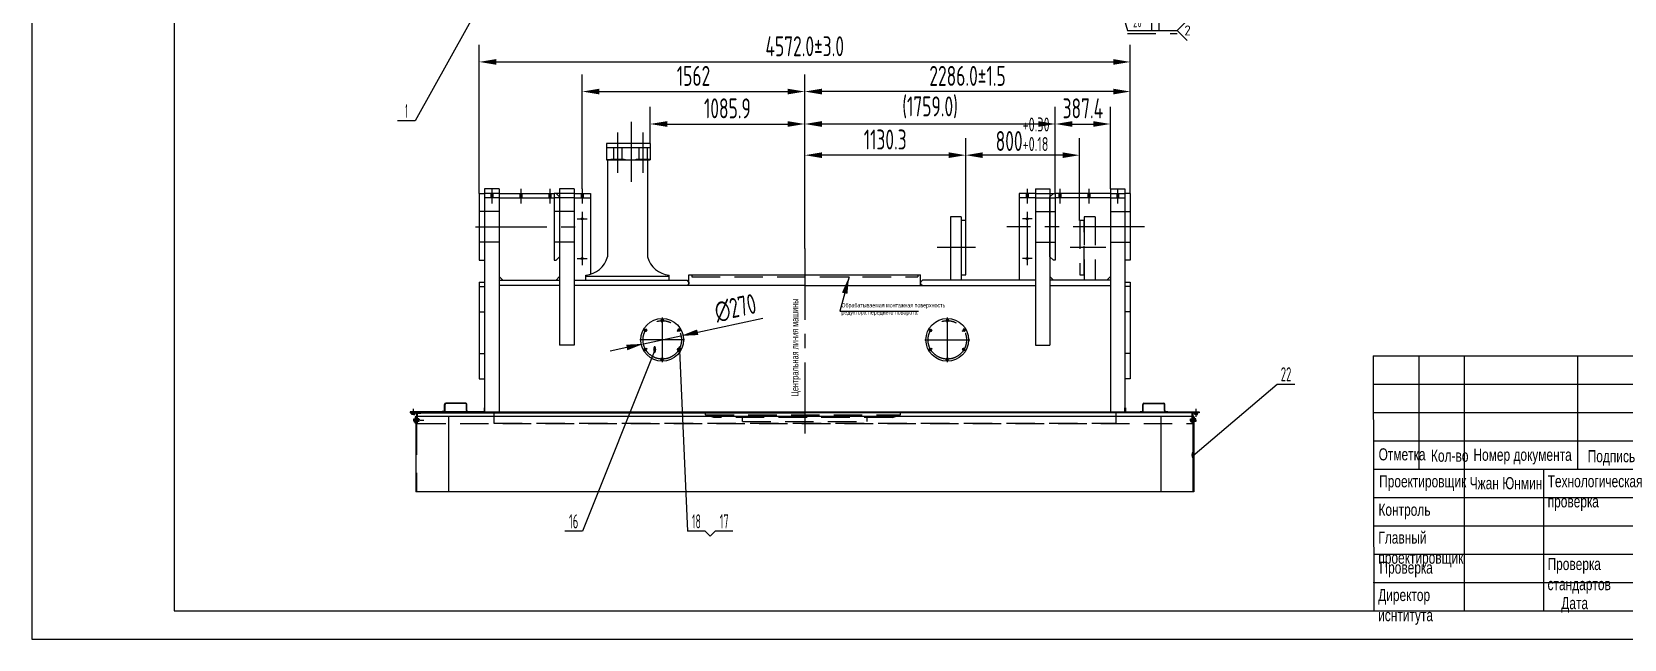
# Model space of a CAD drawing. Header units: millimetres. Extents: x 0 to 16800, y -457 to 11880.
# Drawn here: x 0 to 11181, y 0 to 4265 of the extents above; entities that cross this region are included whole.
import ezdxf
from ezdxf.enums import TextEntityAlignment as Align

# ---------------------------------------------------------------- set-up
doc = ezdxf.new("R2010")
doc.units = ezdxf.units.MM
doc.header["$LTSCALE"] = 400
doc.linetypes.add('F', pattern=[0.75, 0.5, -0.25])
doc.linetypes.add('G', pattern=[2, 1.25, -0.25, 0.25, -0.25])
for name, color, linetype in [('01', 7, 'Continuous'), ('02', 1, 'Continuous'), ('04', 2, 'F'), ('05', 142, 'G'), ('08', 1, 'Continuous'), ('10', 1, 'Continuous'), ('11', 3, 'Continuous'), ('13', 3, 'Continuous'), ('THICK', 7, 'Continuous')]:
    doc.layers.add(name, color=color, linetype=linetype)
doc.styles.get("Standard").update_dxf_attribs({"font": 'isocp', "width": 0.707, "bigfont": 'intecad.shx'})
doc.dimstyles.new('INTE', dxfattribs={"dimscale": 40, "dimtxt": 3.5, "dimasz": 3, "dimexe": 3, "dimexo": 0, "dimgap": 1, "dimtad": 1, "dimdec": 1, "dimdsep": 46, "dimtxsty": 'Standard', "dimcen": 0, "dimclrd": 1, "dimclre": 1, "dimclrt": 3, "dimaunit": 1, "dimadec": 0, "dimazin": 0, "dimtfac": 1, "dimtmove": 0, "dimatfit": 0, "dimfxl": 1, "dimarcsym": 0})

# ---------------------------------------------------------------- blocks, each defined once
blk = doc.blocks.new('*D57')
at = {"layer": '08', "color": 1, "lineweight": -2}
for p, q in [((7186, 3131), (7186, 3738)), ((7573, 3163), (7573, 3738)), ((7306, 3618), (7453, 3618))]:
    blk.add_line(p, q, dxfattribs=at)
at = {"layer": '08', "color": 1}
for points in [[(7306, 3638), (7306, 3598), (7186, 3618)], [(7453, 3638), (7453, 3598), (7573, 3618)]]:
    blk.add_solid(points, dxfattribs=at)
at = {"layer": 'Defpoints', "color": 0}
for p in [(7573, 3618), (7186, 3131), (7573, 3163)]:
    blk.add_point(p, dxfattribs=at)
at = {"layer": '08', "color": 3, "insert": (7380, 3728), "char_height": 140, "attachment_point": 5}
blk.add_mtext('387.4', dxfattribs=at)
blk = doc.blocks.new('*D58')
at = {"layer": '08', "color": 1, "lineweight": -2}
for p, q in [((3865, 3162), (3865, 3966)), ((5427, 3678), (5427, 3966)), ((3985, 3846), (5307, 3846))]:
    blk.add_line(p, q, dxfattribs=at)
at = {"layer": '08', "color": 1}
for points in [[(3985, 3866), (3985, 3826), (3865, 3846)], [(5307, 3866), (5307, 3826), (5427, 3846)]]:
    blk.add_solid(points, dxfattribs=at)
at = {"layer": 'Defpoints', "color": 0}
for p in [(5427, 3846), (5427, 3678), (3865, 3162)]:
    blk.add_point(p, dxfattribs=at)
at = {"layer": '08', "color": 3, "insert": (4646, 3956), "char_height": 140, "attachment_point": 5}
blk.add_mtext('1562', dxfattribs=at)
blk = doc.blocks.new('*D59')
at = {"layer": '08', "color": 1, "lineweight": -2}
for p, q in [((5427, 3459), (5427, 3966)), ((7713, 3131), (7713, 3966)), ((7593, 3846), (5547, 3846))]:
    blk.add_line(p, q, dxfattribs=at)
at = {"layer": '08', "color": 1}
for points in [[(5547, 3866), (5547, 3826), (5427, 3846)], [(7593, 3866), (7593, 3826), (7713, 3846)]]:
    blk.add_solid(points, dxfattribs=at)
at = {"layer": 'Defpoints', "color": 0}
for p in [(5427, 3846), (5427, 3459), (7713, 3131)]:
    blk.add_point(p, dxfattribs=at)
at = {"layer": '08', "color": 3, "insert": (6570, 3956), "char_height": 140, "attachment_point": 5}
blk.add_mtext('2286.0%%p1.5', dxfattribs=at)
blk = doc.blocks.new('*D60')
at = {"layer": '08', "color": 1, "lineweight": -2}
for p, q in [((6557, 2940), (6557, 3519)), ((7357, 2940), (7357, 3519)), ((7237, 3399), (6677, 3399))]:
    blk.add_line(p, q, dxfattribs=at)
at = {"layer": '08', "color": 1}
for points in [[(6677, 3419), (6677, 3379), (6557, 3399)], [(7237, 3419), (7237, 3379), (7357, 3399)]]:
    blk.add_solid(points, dxfattribs=at)
at = {"layer": 'Defpoints', "color": 0}
for p in [(6557, 3399), (6557, 2940), (7357, 2940)]:
    blk.add_point(p, dxfattribs=at)
at = {"layer": '08', "color": 3, "insert": (6957, 3546), "char_height": 140, "attachment_point": 5}
blk.add_mtext('800{\\C3;\\H0.7x;\\S+0.30^ +0.18;}', dxfattribs=at)
blk = doc.blocks.new('*D61')
at = {"layer": '08', "color": 1, "lineweight": -2}
for p, q in [((5427, 2744), (5427, 3738)), ((7186, 3131), (7186, 3738)), ((7066, 3618), (5547, 3618))]:
    blk.add_line(p, q, dxfattribs=at)
at = {"layer": '08', "color": 1}
for points in [[(5547, 3638), (5547, 3598), (5427, 3618)], [(7066, 3638), (7066, 3598), (7186, 3618)]]:
    blk.add_solid(points, dxfattribs=at)
at = {"layer": 'Defpoints', "color": 0}
for p in [(5427, 3618), (7186, 3131), (5427, 2744)]:
    blk.add_point(p, dxfattribs=at)
at = {"layer": '08', "color": 3, "insert": (6307, 3735), "char_height": 140, "attachment_point": 5}
blk.add_mtext('(1759.0)', dxfattribs=at)
blk = doc.blocks.new('*D62')
at = {"layer": '08', "color": 1, "lineweight": -2}
for p, q in [((5427, 2744), (5427, 3519)), ((6557, 2940), (6557, 3519)), ((6437, 3399), (5547, 3399))]:
    blk.add_line(p, q, dxfattribs=at)
at = {"layer": '08', "color": 1}
for points in [[(5547, 3419), (5547, 3379), (5427, 3399)], [(6437, 3419), (6437, 3379), (6557, 3399)]]:
    blk.add_solid(points, dxfattribs=at)
at = {"layer": 'Defpoints', "color": 0}
for p in [(5427, 3399), (6557, 2940), (5427, 2744)]:
    blk.add_point(p, dxfattribs=at)
at = {"layer": '08', "color": 3, "insert": (5992, 3509), "char_height": 140, "attachment_point": 5}
blk.add_mtext('1130.3', dxfattribs=at)
blk = doc.blocks.new('*D63')
at = {"layer": '08', "color": 1, "lineweight": -2}
for p, q in [((3141, 3131), (3141, 4174)), ((7713, 3131), (7713, 4174)), ((3261, 4054), (7593, 4054))]:
    blk.add_line(p, q, dxfattribs=at)
at = {"layer": '08', "color": 1}
for points in [[(3261, 4074), (3261, 4034), (3141, 4054)], [(7593, 4074), (7593, 4034), (7713, 4054)]]:
    blk.add_solid(points, dxfattribs=at)
at = {"layer": 'Defpoints', "color": 0}
for p in [(7713, 4054), (3141, 3131), (7713, 3131)]:
    blk.add_point(p, dxfattribs=at)
at = {"layer": '08', "color": 3, "insert": (5427, 4164), "char_height": 140, "attachment_point": 5}
blk.add_mtext('4572.0%%p3.0', dxfattribs=at)
blk = doc.blocks.new('*D64')
at = {"layer": '08', "color": 1, "lineweight": -2}
for p, q in [((4676, 2155), (5133, 2254)), ((4294, 2074), (4558, 2130)), ((4177, 2048), (4060, 2023))]:
    blk.add_line(p, q, dxfattribs=at)
at = {"layer": '08', "color": 1}
for points in [[(4671, 2175), (4680, 2136), (4558, 2130)], [(4173, 2068), (4181, 2029), (4294, 2074)]]:
    blk.add_solid(points, dxfattribs=at)
at = {"layer": 'Defpoints', "color": 0}
for p in [(4558, 2130), (4294, 2074)]:
    blk.add_point(p, dxfattribs=at)
at = {"layer": '08', "color": 3, "insert": (4940, 2325), "char_height": 140, "attachment_point": 5, "rotation": 12.1221}
blk.add_mtext('∅270', dxfattribs=at)
blk = doc.blocks.new('*U49')
at = {"layer": '01'}
for p, q in [((0, 9), (-8, 4)), ((-8, 4), (-8, 0)), ((-8, -4), (-8, 0)), ((8, 4), (0, 9)), ((8, 0), (8, 4)), ((8, 0), (8, -4)), ((0, -9), (-8, -4)), ((8, -4), (0, -9))]:
    blk.add_line(p, q, dxfattribs=at)
at = {"layer": '05'}
for p, q in [((-10, 0), (9, 0)), ((0, -11), (0, 10))]:
    blk.add_line(p, q, dxfattribs=at)
blk = doc.blocks.new('*D65')
at = {"layer": '08', "color": 1, "lineweight": -2}
for p, q in [((4341, 3480), (4341, 3738)), ((5427, 3399), (5427, 3738)), ((4461, 3618), (5307, 3618))]:
    blk.add_line(p, q, dxfattribs=at)
at = {"layer": '08', "color": 1}
for points in [[(4461, 3638), (4461, 3598), (4341, 3618)], [(5307, 3638), (5307, 3598), (5427, 3618)]]:
    blk.add_solid(points, dxfattribs=at)
at = {"layer": 'Defpoints', "color": 0}
for p in [(5427, 3618), (4341, 3480), (5427, 3399)]:
    blk.add_point(p, dxfattribs=at)
at = {"layer": '08', "color": 3, "insert": (4884, 3728), "char_height": 140, "attachment_point": 5}
blk.add_mtext('1085.9', dxfattribs=at)
blk = doc.blocks.new('*U41')
at = {"layer": '01'}
for p, q in [((-9, 3), (-9, 0)), ((0, 3), (-9, 3)), ((-9, 0), (0, 0)), ((0, 0), (-2, 3)), ((0, 3), (2, 0)), ((0, 3), (9, 3)), ((9, 0), (0, 0)), ((9, 3), (9, 0))]:
    blk.add_line(p, q, dxfattribs=at)
at = {"layer": '05'}
blk.add_line((0, 5), (0, -2), dxfattribs=at)
blk = doc.blocks.new('*U40')
at = {"layer": '01'}
for p, q in [((0, 80), (4, 80)), ((0, 80), (0, 0)), ((0, 0), (50, 0)), ((6, 14), (6, 78)), ((48, 6), (14, 6)), ((50, 0), (50, 4))]:
    blk.add_line(p, q, dxfattribs=at)
for centre, radius, start, end in [((4, 78), 1.98, 359.954, 90), ((14, 14), 8.5, 180, 270), ((48, 4), 1.98, 0, 89.9911)]:
    blk.add_arc(centre, radius, start, end, dxfattribs=at)
blk = doc.blocks.new('ttwe')
at = {"layer": '04', "linetype": 'F', "ltscale": 1.25}
for points in [[(24163, 15623), (24163, 15620), (24166, 15620)], [(24163, 15597), (24163, 15600), (24166, 15600)], [(29603, 15623), (29603, 15620), (29600, 15620)], [(29603, 15597), (29603, 15600), (29600, 15600)]]:
    blk.add_hatch(color=2, dxfattribs=at).paths.add_polyline_path(points)
for p, q in [((24149, 15660), (26883, 15660)), ((29618, 15660), (26883, 15660)), ((24382, 15637), (24382, 15106)), ((29384, 15637), (29384, 15106))]:
    blk.add_line(p, q)
at = {"layer": '01', "ltscale": 1.25}
for p, q in [((26883, 15666), (24113, 15666)), ((29614, 15636), (24152, 15636)), ((24152, 15632), (24152, 15636)), ((24152, 15615), (24152, 15106)), ((29609, 15615), (29609, 15106)), ((29614, 15632), (29614, 15636)), ((29614, 15615), (29614, 15106)), ((29614, 15106), (24152, 15106))]:
    blk.add_line(p, q, dxfattribs=at)
at = {"layer": '01'}
for p, q in [((24163, 15666), (24113, 15666)), ((24113, 15666), (24113, 15662)), ((24115, 15660), (24149, 15660)), ((24125, 15649), (24125, 15656)), ((24125, 15656), (24135, 15656)), ((24129, 15656), (24129, 15649)), ((24145, 15656), (24135, 15656)), ((24141, 15656), (24141, 15649)), ((24145, 15649), (24145, 15656)), ((24163, 15636), (24163, 15666)), ((29621, 15649), (29621, 15656)), ((29621, 15656), (29631, 15656)), ((29625, 15656), (29625, 15649)), ((29641, 15656), (29631, 15656)), ((29637, 15656), (29637, 15649)), ((29641, 15649), (29641, 15656)), ((24135, 15649), (24125, 15649)), ((24135, 15649), (24145, 15649)), ((24137, 15620), (24145, 15620)), ((24137, 15610), (24137, 15620)), ((24145, 15616), (24137, 15616)), ((24137, 15610), (24137, 15600)), ((24145, 15604), (24137, 15604)), ((24137, 15600), (24145, 15600)), ((24145, 15620), (24145, 15610)), ((24145, 15610), (24145, 15619)), ((24145, 15619), (24148, 15619)), ((24145, 15600), (24145, 15610)), ((24145, 15610), (24145, 15600)), ((24145, 15600), (24148, 15600)), ((24152, 15632), (24148, 15632)), ((24148, 15632), (24148, 15610)), ((24148, 15588), (24148, 15610)), ((24152, 15588), (24148, 15588)), ((24152, 15610), (24152, 15632)), ((24152, 15610), (24152, 15588)), ((24157, 15651), (24157, 15636)), ((29614, 15610), (29614, 15632)), ((29614, 15632), (29618, 15632)), ((29614, 15610), (29614, 15588)), ((29614, 15588), (29618, 15588)), ((29618, 15632), (29618, 15610)), ((29621, 15619), (29618, 15619)), ((29618, 15619), (29618, 15610)), ((29618, 15600), (29618, 15610)), ((29618, 15588), (29618, 15610)), ((29621, 15600), (29618, 15600)), ((29631, 15649), (29621, 15649)), ((29629, 15620), (29621, 15620)), ((29621, 15620), (29621, 15610)), ((29621, 15610), (29621, 15619)), ((29621, 15616), (29629, 15616)), ((29621, 15610), (29621, 15600)), ((29621, 15600), (29621, 15610)), ((29621, 15604), (29629, 15604)), ((29629, 15600), (29621, 15600)), ((29629, 15610), (29629, 15620)), ((29629, 15610), (29629, 15600)), ((29631, 15649), (29641, 15649))]:
    blk.add_line(p, q, dxfattribs=at)
at = {"layer": '01', "color": 7, "linetype": 'Continuous'}
blk.add_line((29603, 15666), (26883, 15666), dxfattribs=at)
at = {"layer": '01'}
for centre, radius, start, end in [((24115, 15662), 1.98, 180, 269.9911), ((24149, 15651), 8.5, 360, 90)]:
    blk.add_arc(centre, radius, start, end, dxfattribs=at)
at = {"layer": '04', "color": 2, "linetype": 'F'}
for p, q in [((24148, 15619), (24148, 15610)), ((24152, 15616), (24148, 15616)), ((24148, 15600), (24148, 15610)), ((24152, 15603), (24148, 15603)), ((24150, 15616), (24150, 15610)), ((24175, 15614), (24150, 15614)), ((24150, 15604), (24150, 15610)), ((24175, 15605), (24150, 15605)), ((24157, 15636), (24157, 15588)), ((24163, 15586), (24159, 15586)), ((24175, 15610), (24162, 15610)), ((24163, 15586), (24163, 15636)), ((24174, 15620), (24163, 15620)), ((24163, 15620), (24163, 15610)), ((24175, 15616), (24163, 15616)), ((24163, 15600), (24163, 15610)), ((24175, 15604), (24163, 15604)), ((24174, 15600), (24163, 15600)), ((24163, 15586), (29603, 15586)), ((24174, 15610), (24174, 15620)), ((24174, 15610), (24174, 15600)), ((24175, 15616), (24175, 15610)), ((24175, 15604), (24175, 15610)), ((29618, 15616), (29591, 15616)), ((29591, 15616), (29591, 15610)), ((29591, 15614), (29616, 15614)), ((29591, 15610), (29604, 15610)), ((29591, 15604), (29591, 15610)), ((29591, 15605), (29616, 15605)), ((29618, 15604), (29591, 15604)), ((29592, 15620), (29603, 15620)), ((29592, 15610), (29592, 15620)), ((29592, 15616), (29603, 15616)), ((29592, 15610), (29592, 15600)), ((29592, 15604), (29603, 15604)), ((29592, 15600), (29603, 15600)), ((29603, 15620), (29603, 15610)), ((29603, 15600), (29603, 15610)), ((29612, 15610), (29620, 15610)), ((29614, 15616), (29618, 15616)), ((29614, 15603), (29618, 15603)), ((29616, 15616), (29616, 15610)), ((29616, 15604), (29616, 15610))]:
    blk.add_line(p, q, dxfattribs=at)
at = {"layer": '04', "color": 2, "linetype": 'F', "ltscale": 1.25}
for p, q in [((24163, 15617), (24152, 15617)), ((24163, 15603), (24152, 15603)), ((24154, 15610), (24177, 15610)), ((24157, 15615), (24157, 15106)), ((24163, 15623), (24166, 15620)), ((24163, 15597), (24166, 15600)), ((29612, 15610), (29589, 15610)), ((29603, 15623), (29600, 15620)), ((29603, 15597), (29600, 15600)), ((29603, 15617), (29614, 15617)), ((29603, 15603), (29614, 15603))]:
    blk.add_line(p, q, dxfattribs=at)
at = {"layer": '04', "color": 2, "linetype": 'F'}
blk.add_arc((24159, 15588), 1.98, 179.954, 270, dxfattribs=at)
at = {"layer": '05'}
for p, q in [((24135, 15646), (24135, 15690)), ((29631, 15646), (29631, 15690)), ((24134, 15610), (24179, 15610)), ((24182, 15610), (24209, 15610)), ((29632, 15610), (29588, 15610)), ((29623, 15610), (29616, 15610))]:
    blk.add_line(p, q, dxfattribs=at)
at = {"layer": '05', "ltscale": 1.25}
blk.add_line((29631, 15633), (29631, 15690), dxfattribs=at)
at = {"layer": '01', "ltscale": 1.25, "rotation": 180}
blk.add_blockref('*U41', (24135, 15660), dxfattribs=at)
at = {"layer": '01', "ltscale": 1.25, "xscale": -1, "rotation": 180}
for name, p in [('*U40', (29603, 15666)), ('*U41', (29631, 15660))]:
    blk.add_blockref(name, p, dxfattribs=at)
blk = doc.blocks.new('*U56')
at = {"layer": '01'}
for p, q in [((483, -973), (483, -1073)), ((533, -973), (533, -1073))]:
    blk.add_line(p, q, dxfattribs=at)
at = {"layer": '02'}
blk.add_lwpolyline([(0, 0, 0, 16, 0), (20, -67, 16, 16, 0)], format="xyseb", dxfattribs=at)
for points in [[(20, -67), (313, -1073), (663, -1073)], [(734, -1002), (663, -1073), (734, -1144)]]:
    blk.add_lwpolyline(points, dxfattribs=at)
at = {"layer": '04'}
blk.add_line((313, -1094), (663, -1094), dxfattribs=at)
at = {"layer": '13', "width": 0.707}
blk.add_text('20', height=70, dxfattribs=at).set_placement((353, -1050))
at = {"layer": '13', "width": 1.077179}
blk.add_text('2', height=70, dxfattribs=at).set_placement((713, -1108), (759, -1108), align=Align.FIT)
blk = doc.blocks.new('*U94')
at = {"layer": '01'}
for points in [[(25, 292), (25, 5)], [(25, 5), (415, 5)]]:
    blk.add_lwpolyline(points, dxfattribs=at)
at = {"layer": '02'}
for points in [[(0, 297), (0, 0)], [(0, 0), (420, 0)]]:
    blk.add_lwpolyline(points, dxfattribs=at)

msp = doc.modelspace()

# ---------------------------------------------------------------- hatches: boundary and pattern name
at = {"layer": '10'}
for points in [[(2878.14, 1596.94), (2881.14, 1599.94), (2881.14, 1596.94)], [(3074.14, 1596.94), (3071.14, 1599.94), (3071.14, 1596.94)], [(7976.04, 1596.94), (7973.04, 1599.94), (7973.04, 1596.94)]]:
    msp.add_hatch(color=256, dxfattribs=at).paths.add_polyline_path(points)

# ---------------------------------------------------------------- linework, layer by layer
for p, q in [((4341.24, 3479.94), (4036.09, 3479.94)), ((4036.09, 3479.94), (4036.09, 3365.94)), ((4036.09, 3365.94), (4341.24, 3365.94)), ((4042.09, 3365.94), (4042.09, 2685.94)), ((4169.09, 3365.94), (4042.09, 3365.94)), ((4042.09, 3365.94), (4042.09, 3349.94)), ((4042.09, 3365.94), (4042.09, 3365.94)), ((4246.09, 3365.94), (4322.09, 3365.94)), ((4246.09, 3365.94), (4322.09, 3365.94)), ((4322.09, 3365.94), (4322.09, 2685.94)), ((4322.09, 3365.94), (4322.09, 3349.94)), ((4322.09, 3365.94), (4322.09, 3365.94)), ((4322.09, 3365.94), (4322.09, 3365.94)), ((4322.09, 3365.94), (4322.09, 3349.94)), ((3890.09, 2520.94), (3890.09, 2555.3)), ((4474.09, 2520.94), (4474.09, 2536.94)), ((2657.09, 1596.94), (2657.09, 1593.94)), ((2878.14, 1596.94), (2881.14, 1599.94)), ((2881.14, 1599.94), (2881.14, 1596.94)), ((3051.14, 1604.94), (3051.14, 1648.94)), ((3054.14, 1604.94), (3054.14, 1648.94)), ((3074.14, 1596.94), (3071.14, 1599.94)), ((3071.14, 1599.94), (3071.14, 1596.94)), ((3176.09, 1623.94), (3179.09, 1623.94)), ((3176.09, 1623.94), (3176.09, 1601.94)), ((3179.09, 1601.94), (3179.09, 1623.94)), ((7675.09, 1601.94), (7675.09, 1623.94)), ((7678.09, 1623.94), (7675.09, 1623.94)), ((7678.09, 1623.94), (7678.09, 1601.94)), ((7783.04, 1599.94), (7795.04, 1599.94)), ((7783.04, 1599.94), (7783.04, 1596.94)), ((7800.04, 1604.94), (7800.04, 1648.94)), ((7803.04, 1604.94), (7803.04, 1648.94)), ((7976.04, 1596.94), (7973.04, 1599.94)), ((7973.04, 1599.94), (7973.04, 1596.94)), ((8197.09, 1596.94), (8197.09, 1593.94))]:
    msp.add_line(p, q)
for centre, radius, start, end in [((3869.47, 2733.05), 178.94, 276.618484, 344.735629), ((4494.72, 2733.05), 178.94, 195.264371, 263.381516), ((2893.14, 1604.94), 8, 270, 0), ((2893.14, 1604.94), 5, 270, 0), ((3046.14, 1648.94), 8, 0, 90), ((3046.14, 1648.94), 5, 0, 90), ((3059.14, 1604.94), 8, 180, 270), ((3059.14, 1604.94), 5, 180, 270), ((3171.09, 1601.94), 8, 270, 0), ((3171.09, 1601.94), 5, 270, 0), ((7683.09, 1601.94), 8, 180, 270), ((7683.09, 1601.94), 5, 180, 270), ((7795.04, 1604.94), 5, 270, 0), ((7808.04, 1648.94), 8, 90, 180), ((7795.04, 1604.94), 8, 321.317813, 0), ((7808.04, 1648.94), 5, 90, 180), ((7961.04, 1604.94), 8, 180, 270), ((7961.04, 1604.94), 5, 180, 270)]:
    msp.add_arc(centre, radius, start, end)
at = {"layer": '01'}
for p, q in [((4341.24, 3479.94), (4341.24, 3365.94)), ((4036.09, 3453.94), (4341.24, 3453.94)), ((3141.09, 3130.94), (3141.09, 2660.94)), ((3141.09, 3130.94), (3179.09, 3130.94)), ((3179.09, 3162.94), (3179.09, 1593.94)), ((3281.09, 3162.94), (3281.09, 1593.94)), ((3681.09, 3130.94), (3668.09, 3130.94)), ((3668.09, 3130.94), (3668.09, 2660.94)), ((3706.09, 3105.94), (3681.09, 3130.94)), ((3706.09, 3162.94), (3706.09, 2063.94)), ((3808.09, 3162.94), (3808.09, 2063.94)), ((7046.09, 3162.94), (7046.09, 2063.94)), ((7148.09, 3162.94), (7148.09, 2063.94)), ((7148.09, 3105.94), (7173.09, 3130.94)), ((7173.09, 3130.94), (7186.09, 3130.94)), ((7186.09, 3130.94), (7186.09, 2660.94)), ((7573.09, 3162.94), (7573.09, 1593.94)), ((7675.09, 3162.94), (7675.09, 1593.94)), ((7713.09, 3130.94), (7675.09, 3130.94)), ((7713.09, 3130.94), (7713.09, 2660.94)), ((3281.09, 3129.64), (3668.09, 3129.64)), ((3808.09, 3129.64), (3922.09, 3129.64)), ((3808.09, 3098.94), (3922.09, 3098.94)), ((3922.09, 3129.64), (3922.09, 2562.02)), ((6932.09, 3129.64), (6932.09, 2520.94)), ((7046.09, 3129.64), (6932.09, 3129.64)), ((7046.09, 3098.94), (6932.09, 3098.94)), ((7148.09, 2685.94), (7148.09, 3105.94)), ((7573.09, 3129.64), (7186.09, 3129.64)), ((6449.59, 2965.94), (6449.59, 2520.94)), ((6525.59, 2965.94), (6525.59, 2520.94)), ((6525.59, 2940.44), (6525.59, 2559.44)), ((6557.39, 2940.44), (6525.59, 2940.44)), ((6557.39, 2559.44), (6557.39, 2940.44)), ((3706.09, 2685.94), (3681.09, 2660.94)), ((7148.09, 2685.94), (7173.09, 2660.94)), ((3141.09, 2660.94), (3179.09, 2660.94)), ((3668.09, 2660.94), (3681.09, 2660.94)), ((7186.09, 2660.94), (7173.09, 2660.94)), ((7713.09, 2660.94), (7675.09, 2660.94)), ((3141.09, 2507.94), (3141.09, 2298.94)), ((3141.09, 2507.94), (3179.09, 2507.94)), ((3141.09, 2476.94), (3179.09, 2476.94)), ((3281.09, 2520.94), (3706.09, 2520.94)), ((3704.09, 2482.94), (3281.09, 2482.94)), ((3808.09, 2520.94), (4601.1, 2520.94)), ((5427.09, 2482.94), (3809.09, 2482.94)), ((4614.1, 2507.94), (4601.1, 2520.94)), ((4614.1, 2495.94), (4601.1, 2482.94)), ((4614.1, 2558.94), (6240.1, 2558.94)), ((4614.1, 2482.94), (4614.1, 2558.94)), ((4614.1, 2507.94), (4614.1, 2495.94)), ((5427.09, 2482.94), (7046.09, 2482.94)), ((6240.08, 2507.94), (6253.08, 2520.94)), ((6240.08, 2507.94), (6240.08, 2495.94)), ((6240.08, 2495.94), (6253.08, 2482.94)), ((6240.1, 2482.94), (6240.1, 2558.94)), ((7046.09, 2520.94), (6253.08, 2520.94)), ((6525.59, 2559.44), (6557.39, 2559.44)), ((7573.09, 2520.94), (7148.09, 2520.94)), ((7148.09, 2482.94), (7573.09, 2482.94)), ((7675.09, 2507.94), (7713.09, 2507.94)), ((7713.09, 2476.94), (7675.09, 2476.94)), ((7713.09, 2507.94), (7713.09, 2298.94)), ((3141.09, 2298.94), (3179.09, 2298.94)), ((7713.09, 2298.94), (7675.09, 2298.94)), ((3808.09, 2063.94), (3706.09, 2063.94)), ((7046.09, 2063.94), (7148.09, 2063.94)), ((3141.09, 2006.94), (3141.09, 1828.94)), ((3141.09, 2006.94), (3179.09, 2006.94)), ((7713.09, 2006.94), (7675.09, 2006.94)), ((7713.09, 2006.94), (7713.09, 1828.94)), ((3141.09, 1828.94), (3179.09, 1828.94)), ((7713.09, 1828.94), (7675.09, 1828.94)), ((3171.09, 1596.94), (2657.09, 1596.94)), ((3179.09, 1593.94), (2657.09, 1593.94)), ((2697.07, 1587.94), (2730.59, 1587.94)), ((2893.14, 1599.94), (2881.14, 1599.94)), ((2898.14, 1604.94), (2898.14, 1648.94)), ((2901.14, 1604.94), (2901.14, 1648.94)), ((3046.14, 1656.94), (2906.14, 1656.94)), ((3046.14, 1653.94), (2906.14, 1653.94)), ((3059.14, 1599.94), (3071.14, 1599.94)), ((3179.09, 1593.94), (7675.09, 1593.94)), ((7683.09, 1596.94), (8197.09, 1596.94)), ((7808.04, 1656.94), (7948.04, 1656.94)), ((7808.04, 1653.94), (7948.04, 1653.94)), ((7953.04, 1604.94), (7953.04, 1648.94)), ((7956.04, 1604.94), (7956.04, 1648.94)), ((7961.04, 1599.94), (7973.04, 1599.94))]:
    msp.add_line(p, q, dxfattribs=at)
at = {"layer": '01', "color": 7, "linetype": 'Continuous'}
for p, q in [((3281.09, 3162.94), (3179.09, 3162.94)), ((3808.09, 3162.94), (3706.09, 3162.94)), ((7046.09, 3162.94), (7148.09, 3162.94)), ((7573.09, 3162.94), (7675.09, 3162.94)), ((3281.09, 3098.94), (3668.09, 3098.94)), ((7573.09, 3098.94), (7186.09, 3098.94)), ((6525.59, 2965.94), (6449.59, 2965.94)), ((3281.09, 2545.94), (3306.09, 2520.94)), ((3681.09, 2520.94), (3706.09, 2545.94)), ((3890.09, 2548.92), (4474.09, 2548.92)), ((3890.09, 2520.94), (4474.09, 2520.94)), ((4474.09, 2520.94), (4474.09, 2555.3)), ((4474.09, 2536.94), (4474.09, 2536.94)), ((7173.09, 2520.94), (7148.09, 2545.94)), ((7573.09, 2545.94), (7548.09, 2520.94))]:
    msp.add_line(p, q, dxfattribs=at)
at = {"layer": '01'}
for centre, radius in [((3864.99, 2951.44), 7), ((6989.19, 2951.84), 7), ((3864.99, 2672.44), 7), ((6989.19, 2672.44), 7), ((4426.3, 2101.94), 150), ((6427.89, 2101.94), 150)]:
    msp.add_circle(centre, radius, dxfattribs=at)
for centre, radius, start, end in [((2906.14, 1648.94), 8, 90, 180), ((2906.14, 1648.94), 5, 90, 180), ((7795.04, 1604.94), 8, 270, 321.317813), ((7948.04, 1648.94), 8, 0, 90), ((7948.04, 1648.94), 5, 0, 90)]:
    msp.add_arc(centre, radius, start, end, dxfattribs=at)
at = {"layer": '02'}
for p, q in [((3841.78, 5712.49), (2692.25, 3640.16)), ((2692.25, 3640.16), (2568.25, 3640.16)), ((4373.33, 2029.22), (3866.14, 758.04)), ((4548.01, 2026.74), (4604.35, 758.04)), ((8153.09, 1288.42), (8744.71, 1791.1)), ((8744.71, 1791.1), (8868.71, 1791.1)), ((3866.14, 758.04), (3742.14, 758.04)), ((4728.35, 758.04), (4604.35, 758.04)), ((4763.71, 722.68), (4728.35, 758.04)), ((4799.06, 758.04), (4763.71, 722.68)), ((4923.06, 758.04), (4799.06, 758.04))]:
    msp.add_line(p, q, dxfattribs=at)
at = {"layer": '02', "color": 1, "linetype": 'Continuous'}
for p, q in [((3141.09, 2298.94), (3141.09, 2006.94)), ((7713.09, 2298.94), (7713.09, 2006.94))]:
    msp.add_line(p, q, dxfattribs=at)
at = {"layer": '04', "color": 2, "linetype": 'F'}
for p, q in [((4065.14, 3369.94), (4160.14, 3369.94)), ((4065.14, 3365.94), (4065.14, 3369.94)), ((4083.27, 3453.94), (4083.27, 3369.94)), ((4142.01, 3453.94), (4142.01, 3369.94)), ((4160.14, 3365.94), (4160.14, 3369.94)), ((4242.94, 3369.94), (4337.94, 3369.94)), ((4242.94, 3365.94), (4242.94, 3369.94)), ((4261.07, 3453.94), (4261.07, 3369.94)), ((4319.81, 3453.94), (4319.81, 3369.94)), ((4337.94, 3365.94), (4337.94, 3369.94)), ((3281.09, 3129.64), (3179.09, 3129.64)), ((3281.09, 3098.94), (3179.09, 3098.94)), ((3222.99, 3129.64), (3222.99, 3098.94)), ((3236.99, 3129.64), (3236.99, 3098.94)), ((3426.19, 3129.64), (3426.19, 3098.94)), ((3440.19, 3129.64), (3440.19, 3098.94)), ((3629.39, 3129.64), (3629.39, 3098.94)), ((3643.39, 3129.64), (3643.39, 3098.94)), ((3808.09, 3129.64), (3668.09, 3129.64)), ((3808.09, 3098.94), (3668.09, 3098.94)), ((3857.99, 3129.64), (3857.99, 3098.94)), ((3871.99, 3129.64), (3871.99, 3098.94)), ((6982.19, 3129.64), (6982.19, 3098.94)), ((6996.19, 3129.64), (6996.19, 3098.94)), ((7046.09, 3129.64), (7186.09, 3129.64)), ((7046.09, 3098.94), (7186.09, 3098.94)), ((7210.79, 3129.64), (7210.79, 3098.94)), ((7224.79, 3129.64), (7224.79, 3098.94)), ((7413.99, 3129.64), (7413.99, 3098.94)), ((7427.99, 3129.64), (7427.99, 3098.94)), ((7573.09, 3129.64), (7675.09, 3129.64)), ((7573.09, 3098.94), (7675.09, 3098.94)), ((7573.09, 3098.94), (7675.09, 3098.94)), ((7617.19, 3129.64), (7617.19, 3098.94)), ((7631.19, 3129.64), (7631.19, 3098.94)), ((3281.09, 3003.94), (3141.09, 3003.94)), ((3808.09, 3003.94), (3668.09, 3003.94)), ((7046.09, 3003.94), (7186.09, 3003.94)), ((7357.39, 2940.44), (7357.39, 2559.44)), ((7389.09, 2940.44), (7357.39, 2940.44)), ((7389.09, 2965.94), (7389.09, 2520.94)), ((7465.09, 2965.94), (7389.09, 2965.94)), ((7389.09, 2559.44), (7389.09, 2940.44)), ((7465.09, 2965.94), (7465.09, 2520.94)), ((7573.09, 3003.94), (7713.09, 3003.94)), ((3281.09, 2787.94), (3141.09, 2787.94)), ((3808.09, 2787.94), (3668.09, 2787.94)), ((7046.09, 2787.94), (7186.09, 2787.94)), ((7573.09, 2787.94), (7713.09, 2787.94)), ((4633.34, 2558.94), (4633.34, 2545.44)), ((4633.34, 2545.44), (6220.84, 2545.44)), ((6220.84, 2558.94), (6220.84, 2545.44)), ((7357.39, 2559.44), (7389.09, 2559.44)), ((3243.09, 1593.94), (3243.09, 1516.74)), ((6100.09, 1593.94), (4730.86, 1593.94)), ((4730.86, 1574.94), (4730.86, 1593.94)), ((4730.86, 1574.94), (6100.09, 1574.94)), ((4787.86, 1555.94), (4730.86, 1574.94)), ((6043.09, 1555.94), (6100.09, 1574.94)), ((6100.09, 1574.94), (6100.09, 1593.94)), ((7611.09, 1593.94), (7611.09, 1516.74)), ((3243.09, 1516.74), (7611.09, 1516.74)), ((6043.09, 1555.94), (4787.86, 1555.94)), ((4989.34, 1529.44), (4989.34, 1555.94)), ((4989.34, 1529.44), (5864.84, 1529.44)), ((5864.84, 1529.44), (5864.84, 1555.94))]:
    msp.add_line(p, q, dxfattribs=at)
at = {"layer": '05', "color": 4, "linetype": 'G'}
for p, q in [((4207.89, 3633.59), (4207.89, 3212.72)), ((4112.64, 3557.88), (4112.64, 3275.27)), ((4290.44, 3557.88), (4290.44, 3275.27)), ((3229.99, 3162.4), (3229.99, 3058.66)), ((3433.19, 3162.4), (3433.19, 3058.66)), ((3636.39, 3162.4), (3636.39, 3058.66)), ((3864.99, 3162.4), (3864.99, 3058.66)), ((6989.19, 3162.4), (6989.19, 3058.66)), ((7217.79, 3162.4), (7217.79, 3058.66)), ((7420.99, 3162.4), (7420.99, 3058.66)), ((7624.19, 3162.4), (7624.19, 3058.66)), ((3829.47, 2951.44), (3899.05, 2951.44)), ((3864.99, 3000.18), (3864.99, 2626.38)), ((7024.71, 2951.84), (6955.13, 2951.84)), ((6989.19, 3000.18), (6989.19, 2626.38)), ((5427.09, 2743.8), (5427.09, 1421.4)), ((6625.21, 2749.94), (6356.4, 2749.94)), ((7541.38, 2749.94), (7290.87, 2749.94)), ((3829.47, 2672.44), (3899.05, 2672.44)), ((7024.71, 2672.44), (6955.13, 2672.44))]:
    msp.add_line(p, q, dxfattribs=at)
at = {"layer": '05'}
for p, q in [((3115.76, 2895.94), (3840.92, 2895.94)), ((7812.63, 2895.94), (6844.9, 2895.94)), ((4426.3, 2259.32), (4426.3, 1944.56)), ((4426.3, 2223.85), (4426.3, 2249.02)), ((6427.89, 2259.32), (6427.89, 1944.56)), ((6427.89, 2223.85), (6427.89, 2249.02)), ((4320.72, 2162.9), (4298.92, 2175.48)), ((4531.88, 2162.9), (4553.67, 2175.48)), ((6322.31, 2162.9), (6300.51, 2175.48)), ((6533.47, 2162.9), (6555.26, 2175.48)), ((4583.68, 2101.94), (4268.91, 2101.94)), ((4304.38, 2101.94), (4279.22, 2101.94)), ((4320.72, 2040.98), (4298.92, 2028.4)), ((4531.88, 2040.98), (4553.67, 2028.4)), ((6270.5, 2101.94), (6585.27, 2101.94)), ((6322.31, 2040.98), (6300.51, 2028.4)), ((6533.47, 2040.98), (6555.26, 2028.4)), ((6549.8, 2101.94), (6574.97, 2101.94)), ((4426.3, 1980.03), (4426.3, 1954.86)), ((6427.89, 1980.03), (6427.89, 1954.86))]:
    msp.add_line(p, q, dxfattribs=at)
at = {"layer": '05', "color": 142, "linetype": 'G'}
for centre in [(4426.3, 2101.94), (6427.89, 2101.94)]:
    msp.add_circle(centre, 135, dxfattribs=at)
at = {"layer": 'THICK'}
for p, q in [((9418.51, 1990.15), (9423.94, 200)), ((9418.51, 1990.15), (16584.53, 1990.15)), ((9742.09, 1989.28), (9742.09, 1990.15)), ((9742.19, 1194.53), (9742.19, 1990.15)), ((10060.44, 200), (10060.44, 1990.15)), ((10856.06, 1194.53), (10856.06, 1990.15)), ((9423.94, 1393.43), (11810.81, 1393.43)), ((9423.94, 1194.53), (11810.81, 1194.53)), ((10617.37, 200), (10617.37, 1194.53)), ((9423.94, 200), (16584.53, 200))]:
    msp.add_line(p, q, dxfattribs=at)
at = {"layer": 'THICK', "color": 3}
for p, q in [((9423.94, 1791.24), (11810.81, 1791.24)), ((9423.94, 1592.34), (11810.81, 1592.34)), ((9423.94, 995.62), (11810.81, 995.62)), ((9423.94, 796.72), (11810.81, 796.72)), ((9423.94, 597.81), (11810.81, 597.81)), ((9423.94, 398.91), (11810.81, 398.91))]:
    msp.add_line(p, q, dxfattribs=at)
for p in [(9423.94, 398.91), (9423.94, 200)]:
    msp.add_point(p, dxfattribs=at)

# ---------------------------------------------------------------- block references
at = {"layer": '01'}
for p, rotation in [((4426.3, 2236.94), 90), ((4309.38, 2169.44), 150.0000000000053), ((4543.21, 2169.44), 29.99999999999467), ((4309.38, 2034.44), 209.9999999999947), ((4543.21, 2034.44), 330.0000000000053), ((4426.3, 1966.94), 270)]:
    msp.add_blockref('*U49', p, dxfattribs=dict(at, rotation=rotation))
at = {"layer": '01', "xscale": -1}
for p, rotation in [((6427.89, 2236.94), 270), ((6310.97, 2169.44), 330.0000000000053), ((6544.8, 2169.44), 209.9999999999947), ((6310.97, 2034.44), 29.9999999999947), ((6544.8, 2034.44), 150.0000000000053), ((6427.89, 1966.94), 90)]:
    msp.add_blockref('*U49', p, dxfattribs=dict(at, rotation=rotation))
at = {"layer": '01', "color": 7, "linetype": 'Continuous'}
msp.add_blockref('ttwe', (-21455.99, -14071.6), dxfattribs=at)
at = {"layer": '04', "xscale": 40, "yscale": 40, "zscale": 40}
msp.add_blockref('*U94', (0, 0), dxfattribs=at)
at = {"layer": '04'}
msp.add_blockref('*U56', (7379.1, 5347.94), dxfattribs=at)

# ---------------------------------------------------------------- texts
at = {"layer": '01', "char_height": 84.8232, "attachment_point": 1}
for s, insert in [('{\\fArial|b0|i0|c204|p34;Отметка}', (9456.43, 1340.43)), ('{\\fArial|b0|i0|c204|p34;Кол-во}', (9824.28, 1330.67)), ('{\\fArial|b0|i0|c204|p34;Номер документа}', (10122.25, 1337.2)), ('{\\fArial|b0|i0|c204|p34;Подпись}', (10924.58, 1327.42)), ('{\\fArial|b0|i0|c204|p34;Проектировщик}', (9460.16, 1150.96)), ('{\\fArial|b0|i0|c204|p34;\\C3;Чжан Юнмин}', (10096.22, 1137.93)), ('{\\fArial|b0|i0|c204|p34;Технологическая\\Pпроверка}', (10643.43, 1151.6)), ('{\\fArial|b0|i0|c204|p34;Контроль}', (9455.29, 951.16)), ('{\\fArial|b0|i0|c204|p34;Главный\\Pпроектировщик}', (9454.54, 755.93)), ('{\\fArial|b0|i0|c204|p34;Проверка\\Pстандартов}', (10642.62, 570.17)), ('{\\fArial|b0|i0|c204|p34;Проверка}', (9462.83, 544.97)), ('{\\fArial|b0|i0|c204|p34;Директор\\Pиснтитута}', (9453.23, 352.25)), ('{\\fArial|b0|i0|c204|p34;Дата}', (10738.99, 295.55))]:
    msp.add_mtext(s, dxfattribs=dict(at, insert=insert))
at = {"layer": '02', "width": 0.605172}
for p, p2 in [((4361.33, 2009.22), (4385.33, 2009.22)), ((4536.01, 2006.74), (4560.01, 2006.74)), ((8141.09, 1268.42), (8165.09, 1268.42))]:
    msp.add_text('●', height=40, dxfattribs=at).set_placement(p, p2, align=Align.FIT)
at = {"layer": '04', "insert": (5332.87, 1703.86), "char_height": 50, "attachment_point": 1, "rotation": 90}
msp.add_mtext('{\\fArial|b0|i0|c204|p34;\\C3;Центральная линия машины}', dxfattribs=at)
at = {"layer": '04', "insert": (5684.68, 2359.96), "char_height": 30, "attachment_point": 1}
msp.add_mtext('{\\fArial|b0|i0|c204|p34;\\C3;Обрабатываемая монтажная поверхность\\Pредуктора переднего поворота}', dxfattribs=at)
at = {"layer": '11'}
for s, height, width, p, p2 in [('1', 98.99, 0.404, (2623.25, 3660.16), (2637.25, 3660.16)), ('22', 98.995, 0.573679, (8769.51, 1811.1), (8843.91, 1811.1)), ('16', 98.995, 0.610556, (3770.91, 778.04), (3837.37, 778.04)), ('18', 98.995, 0.606, (4634.86, 778.04), (4697.85, 778.04)), ('17', 98.995, 0.606, (4829.57, 778.04), (4892.56, 778.04))]:
    msp.add_text(s, height=height, dxfattribs=dict(at, width=width)).set_placement(p, p2, align=Align.FIT)

# ---------------------------------------------------------------- dimensions: what is measured, and where the dimension line sits
at = {"layer": '08'}
dim = msp.add_linear_dim(base=(7713.09, 4053.67), p1=(3141.09, 3130.94), p2=(7713.09, 3130.94), text='4572.0%%p3.0', dimstyle='INTE', dxfattribs=at)
dim.commit()
dim.dimension.update_dxf_attribs({"geometry": '*D63', "text_midpoint": (5427.09, 4053.67), "dimtype": 160})
for base, p1, p2, text, picture, middle in [((5427.09, 3846.44), (3864.99, 3162.4), (5427.09, 3678.1), '1562', '*D58', (4646.04, 3956.46)), ((5427.09, 3846.44), (7713.09, 3130.94), (5427.09, 3459.06), '2286.0%%p1.5', '*D59', (6570.09, 3956.46)), ((5427.09, 3618.1), (7186.09, 3130.94), (5427.09, 2743.8), '(1759.0)', '*D61', (6306.59, 3735.13)), ((7573.09, 3618.1), (7186.09, 3130.94), (7573.09, 3162.94), '387.4', '*D57', (7379.59, 3728.1)), ((6557.39, 3399.06), (7357.39, 2940.44), (6557.39, 2940.44), '800{\\C3;\\H0.7x;\\S+0.30^ +0.18;}', '*D60', (6957.39, 3545.68))]:
    dim = msp.add_linear_dim(base=base, p1=p1, p2=p2, text=text, dimstyle='INTE', dxfattribs=at)
    dim.commit()
    dim.dimension.update_dxf_attribs({"geometry": picture, "text_midpoint": middle})
for base, p1, p2, picture, middle in [((5427.09165082, 3618.10028862), (4341.24165082, 3479.93874107), (5427.09165082, 3399.05714785), '*D65', (4884.16665082, 3728.10028862)), ((5427.09, 3399.06), (6557.39, 2940.44), (5427.09, 2743.8), '*D62', (5992.24, 3509.06))]:
    dim = msp.add_linear_dim(base=base, p1=p1, p2=p2, dimstyle='INTE', dxfattribs=at)
    dim.commit()
    dim.dimension.update_dxf_attribs({"geometry": picture, "text_midpoint": middle})
dim = msp.add_diameter_dim_2p(p1=(4294.31, 2073.59), p2=(4558.29, 2130.29), dimstyle='INTE', dxfattribs=at)
dim.commit()
dim.dimension.update_dxf_attribs({"geometry": '*D64', "text_midpoint": (4962.73, 2217.16), "dimtype": 163})

# ---------------------------------------------------------------- leaders
at = {"layer": '01', "annotation_type": 0, "has_hookline": 1, "hookline_direction": 0, "text_width": 392.62}
msp.add_leader([(5738.2, 2545.44), (5673.84, 2302.7), (5793.84, 2302.7)], dimstyle='INTE', dxfattribs=at)

doc.saveas('drawing.dxf')
